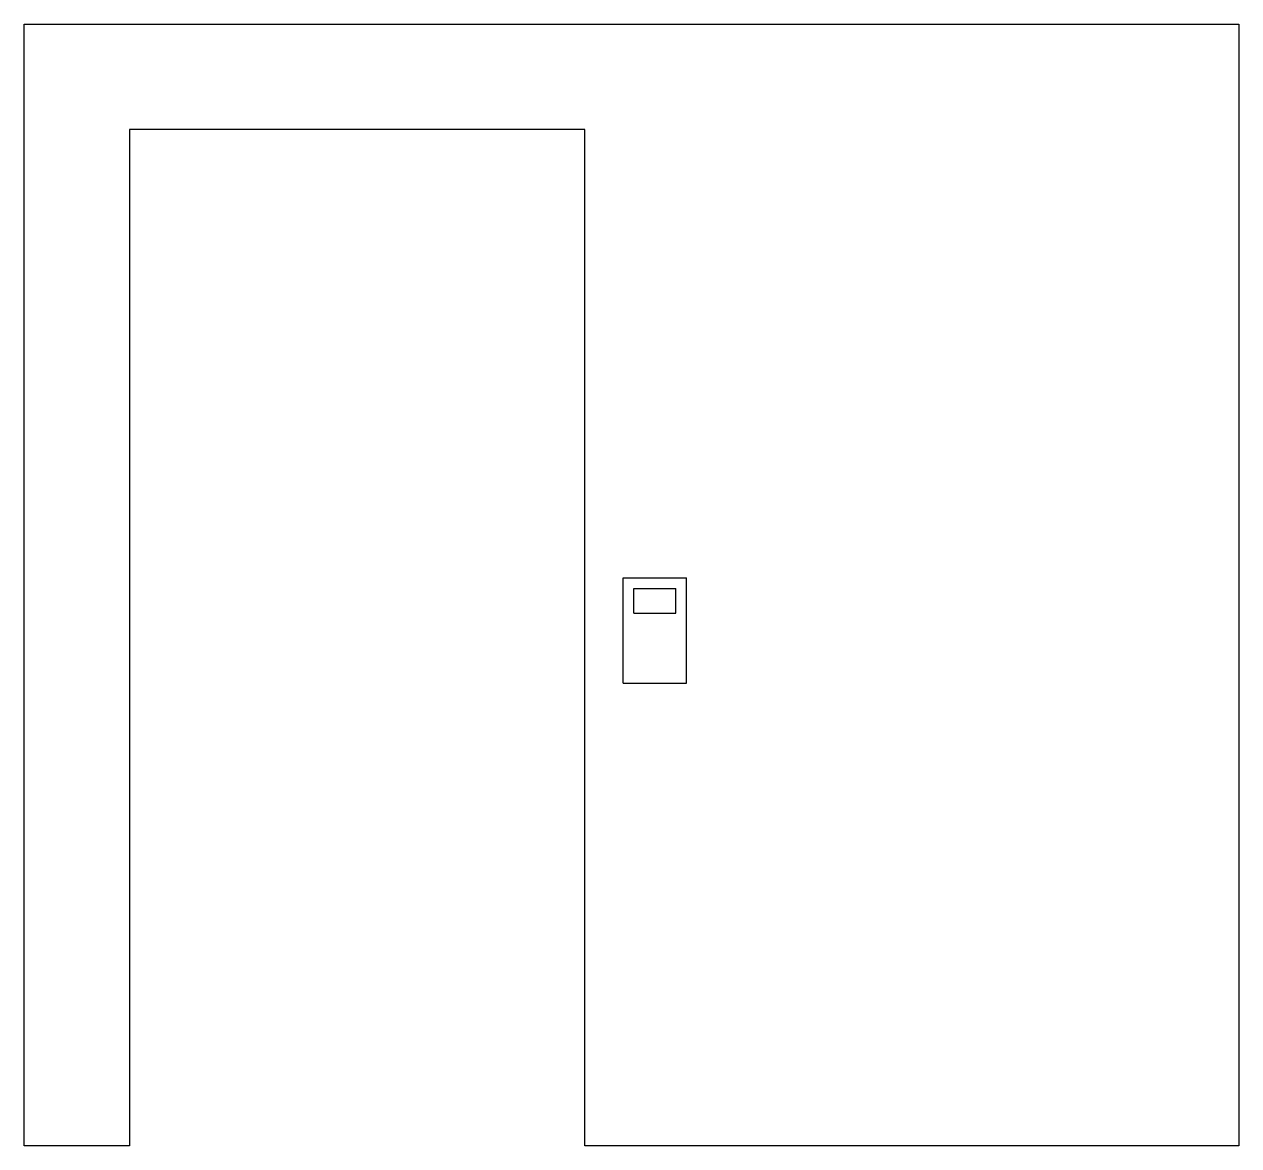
# Model space of a CAD drawing. Extents: x 56 to 73.3, y 1 to 17.
import ezdxf

# ---------------------------------------------------------------- set-up
doc = ezdxf.new("R2010")
doc.units = 0
doc.layers.add('MODELSKETCH_VISIBLE', color=7, linetype='CONTINUOUS')

msp = doc.modelspace()

# ---------------------------------------------------------------- linework, layer by layer
at = {"layer": 'MODELSKETCH_VISIBLE'}
for p, q in [((56, 1), (56, 17)), ((56, 17), (73.333, 17)), ((73.333, 17), (73.333, 1)), ((57.5, 15.5), (57.5, 1)), ((64, 15.5), (57.5, 15.5)), ((64, 1), (64, 15.5)), ((64.55, 9.1), (65.45, 9.1)), ((64.55, 7.6), (64.55, 9.1)), ((65.45, 7.6), (65.45, 9.1)), ((64.7, 8.6), (64.7, 8.95)), ((64.7, 8.95), (65.3, 8.95)), ((65.3, 8.6), (65.3, 8.95)), ((64.7, 8.6), (65.3, 8.6)), ((64.55, 7.6), (65.45, 7.6)), ((57.5, 1), (56, 1)), ((73.333, 1), (64, 1))]:
    msp.add_line(p, q, dxfattribs=at)

doc.saveas('drawing.dxf')
